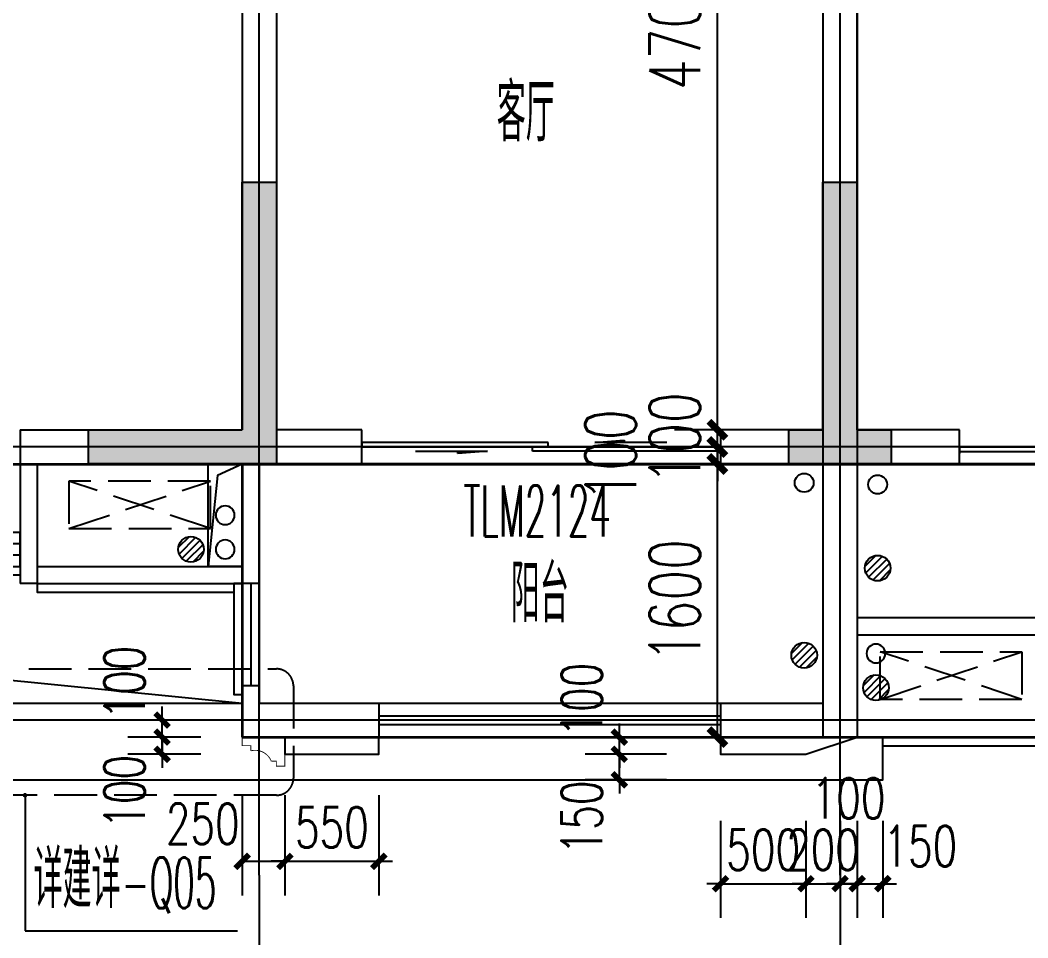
# Model space of a CAD drawing. Extents: x -59851 to 653804, y -249523 to 437614.
# Drawn here: x -8114 to -2214, y -112670 to -107295 of the extents above; entities that cross this region are included whole.
import ezdxf

# ---------------------------------------------------------------- set-up
doc = ezdxf.new("R2010")
doc.units = 0
doc.header["$LTSCALE"] = 1000
doc.header["$MEASUREMENT"] = 0
doc.linetypes.add('DASH', pattern=[0.35, 0.25, -0.1])
for name, color, linetype, lineweight in [('33计一半面积外廓线', 53, 'Continuous', 35), ('33计全面积外廓线', 21, 'Continuous', 35), ('A-第四道尺寸线(线脚尺寸)', 105, 'Continuous', 5)]:
    doc.layers.add(name, color=color, linetype=linetype, lineweight=lineweight)
doc.layers.add('_S-PS(排水管)', color=255, linetype='Continuous', plot=False)
doc.layers.add('A-area(算半面积)', color=23, linetype='Continuous', plot=False)
for name, color, linetype in [('_S-YS(雨水管)', 3, 'Continuous'), ('_S-空调立管', 7, 'Continuous'), ('A-外装饰线脚', 7, 'Continuous'), ('A-洞口', 105, 'Continuous'), ('A-看线', 105, 'Continuous'), ('A-空调室外机', 5, 'DASH'), ('A-第三道尺寸线', 105, 'Continuous'), ('A-索引', 3, 'DASH'), ('A-线脚看线', 9, 'Continuous'), ('AE-FLOR', 151, 'Continuous'), ('AXIS', 3, 'Continuous'), ('DIM_LEAD', 3, 'Continuous'), ('DOTE', 16, 'Continuous'), ('NL', 5, 'Continuous'), ('PUB_HATCH', 8, 'Continuous'), ('PUB_TEXT', 7, 'Continuous'), ('WALL', 2, 'Continuous'), ('WINDOW', 4, 'Continuous'), ('WINDOW_TEXT', 7, 'Continuous'), ('剪力墙', 6, 'Continuous'), ('成品线脚', 151, 'Continuous'), ('栏杆', 142, 'Continuous')]:
    doc.layers.add(name, color=color, linetype=linetype)
doc.styles.add('_TCH_DIM', font='SIMPLEX.shx', dxfattribs={"width": 0.7, "bigfont": 'GBCBIG.shx'})
doc.styles.add('_TCH_DIM_T3', font='SIMPLEX.shx', dxfattribs={"width": 0.705882, "bigfont": 'GBCBIG.shx'})
doc.styles.add('_TCH_WINDOW', font='SIMPLEX.shx', dxfattribs={"width": 0.7, "height": 3.5, "bigfont": 'GBCBIG.shx'})
doc.styles.get("Standard").update_dxf_attribs({"font": 'gbenor.shx', "width": 0.7, "bigfont": 'gbcbig.shx'})
doc.dimstyles.new('_TCH_ARCH&&100', dxfattribs={"dimtxt": 297.5, "dimasz": 100, "dimexe": 250, "dimexo": 300, "dimgap": 100, "dimtad": 1, "dimdec": 0, "dimzin": 0, "dimdsep": 46, "dimtxsty": '_TCH_DIM_T3', "dimblk": 'ARCHTICK', "dimcen": 0.09, "dimclrt": 7, "dimazin": 2, "dimtfac": 1, "dimtdec": 0, "dimtix": 1, "dimtmove": 2, "dimatfit": 3, "dimfxl": 0, "dimtolj": 1, "dimtzin": 0, "dimarcsym": 0})
doc.dimstyles.new('_TCH_ARCH&&80', dxfattribs={"dimtxt": 238, "dimasz": 80, "dimexe": 200, "dimexo": 240, "dimgap": 80, "dimtad": 1, "dimdec": 0, "dimzin": 0, "dimdsep": 46, "dimtxsty": '_TCH_DIM_T3', "dimblk": 'ARCHTICK', "dimcen": 0.09, "dimclrt": 7, "dimazin": 2, "dimtfac": 1, "dimtdec": 0, "dimtix": 1, "dimtmove": 2, "dimatfit": 3, "dimfxl": 0, "dimtolj": 1, "dimtzin": 0, "dimarcsym": 0})

# ---------------------------------------------------------------- blocks, each defined once
blk = doc.blocks.new('18fjlq0329')
at = {"layer": 'PUB_HATCH'}
for points in [[(-6813.7, -29344.5), (-6813.7, -27894.5), (-6613.7, -27894.5), (-6613.7, -29544.5), (-7713.7, -29544.5), (-7713.7, -29344.5)], [(-3613.7, -29544.5), (-3613.7, -29344.5), (-3413.7, -29344.5), (-3413.7, -27894.5), (-3213.7, -27894.5), (-3213.7, -29344.5), (-3013.7, -29344.5), (-3013.7, -29544.5)]]:
    blk.add_hatch(color=256, dxfattribs=at).paths.add_polyline_path(points)
at = {"layer": '剪力墙'}
blk.add_lwpolyline([(-6813.7, -29344.5), (-6813.7, -27894.5), (-6613.7, -27894.5), (-6613.7, -29544.5), (-7713.7, -29544.5), (-7713.7, -29344.5)], close=True, dxfattribs=at)
for points in [[(-3613.7, -29544.5), (-3613.7, -29344.5), (-3413.7, -29344.5), (-3413.7, -27894.5), (-3213.7, -27894.5), (-3213.7, -29344.5), (-3013.7, -29344.5), (-3013.7, -29544.5), (-3613.7, -29544.5), (-3213.7, -29544.5)], [(-6613.7, -29344.5), (-6613.7, -29344.5)]]:
    blk.add_lwpolyline(points, dxfattribs=at)
blk = doc.blocks.new('zhouxianssceng0329')
at = {"layer": 'DOTE'}
for p, q in [((-3313.7, 132089.9), (-3313.7, 148798.2)), ((-6713.7, 132089.9), (-6713.7, 143398.2)), ((5501.3, 134598.2), (-44988.6, 134598.2)), ((5501.3, 132998.2), (-44988.6, 132998.2))]:
    blk.add_line(p, q, dxfattribs=at)
blk = doc.blocks.new('ktswaj')
at = {"linetype": 'DASH'}
blk.add_lwpolyline([(15990.1, 179082.6), (15990.1, 178253.3), (16268.4, 178253.3), (16268.4, 179082.6)], close=True, dxfattribs=at)
for points in [[(15990.1, 179082.6), (16268.4, 178253.3)], [(15990.1, 178253.3), (16268.4, 179082.6)]]:
    blk.add_lwpolyline(points, dxfattribs=at)
blk = doc.blocks.new('$TCHSYS$WIN2D')
for p, q in [((-0.5, 0.5), (0.5, 0.5)), ((-0.5, 0.5), (-0.5, -0.5)), ((0.5, 0.5), (0.5, -0.5)), ((0.5, 0.1667), (-0.5, 0.1667)), ((0.5, -0.1667), (-0.5, -0.1667)), ((-0.5, -0.5), (0.5, -0.5))]:
    blk.add_line(p, q)
blk = doc.blocks.new('$DorLib2D$00000131')
at = {"color": 0, "linetype": 'Continuous'}
for p, q in [((0.15, 0.125), (0.2319, 0.1973)), ((0.2319, 0.1973), (0.2319, 0.125)), ((-0.5, 0.125), (-0.5, 0)), ((0.0192, 0.125), (-0.5, 0.125)), ((0.0192, 0), (0.0192, 0.125)), ((0.35, 0.125), (0.15, 0.125)), ((-0.5, 0), (0.0192, 0)), ((-0.024, 0), (0.5, 0)), ((-0.024, -0.125), (-0.024, 0)), ((0.5, 0), (0.5, -0.125)), ((-0.35, -0.125), (-0.15, -0.125)), ((-0.2319, -0.1973), (-0.2319, -0.125)), ((-0.15, -0.125), (-0.2319, -0.1973)), ((0.5, -0.125), (-0.024, -0.125))]:
    blk.add_line(p, q, dxfattribs=at)
blk = doc.blocks.new('_ArchTick')
at = {"color": 0, "linetype": 'ByBlock', "const_width": 0.4}
blk.add_lwpolyline([(-0.5, -0.5), (0.5, 0.5)], dxfattribs=at)
blk = doc.blocks.new('*D766')
at = {"layer": 'A-第三道尺寸线', "color": 0, "lineweight": -2, "transparency": 16777216}
for p, q in [((23331.5, 165434.8), (22763.2, 165434.8)), ((23013.2, 160734.8), (23013.2, 165434.8)), ((23331.5, 160734.8), (22763.2, 160734.8))]:
    blk.add_line(p, q, dxfattribs=at)
at = {"layer": 'Defpoints', "color": 0, "transparency": 16777216}
for p in [(23013.2, 165434.8), (23631.5, 165434.8), (23631.5, 160734.8)]:
    blk.add_point(p, dxfattribs=at)
at = {"layer": 'A-第三道尺寸线', "color": 0, "lineweight": -2, "transparency": 16777216, "xscale": 100, "yscale": 100, "zscale": 100}
for p, rotation in [((23013.2, 165434.8), 90), ((23013.2, 160734.8), 270)]:
    blk.add_blockref('_ArchTick', p, dxfattribs=dict(at, rotation=rotation))
at = {"layer": 'A-第三道尺寸线', "color": 7, "transparency": 16777216, "insert": (22764.5, 163084.8), "char_height": 297.5, "attachment_point": 5, "rotation": 90, "style": '_TCH_DIM_T3'}
blk.add_mtext('\\A1;4700', dxfattribs=at)
blk = doc.blocks.new('*D767')
at = {"layer": 'A-第三道尺寸线', "color": 0, "lineweight": -2, "transparency": 16777216}
for p, q in [((23013.2, 160734.8), (23013.2, 160834.8)), ((23331.5, 160734.8), (22763.2, 160734.8)), ((23013.2, 160634.8), (23013.2, 160734.8)), ((23331.5, 160634.8), (22763.2, 160634.8)), ((23013.2, 160634.8), (23013.2, 160534.8))]:
    blk.add_line(p, q, dxfattribs=at)
at = {"layer": 'Defpoints', "color": 0, "transparency": 16777216}
for p in [(23013.2, 160734.8), (23631.5, 160734.8), (23631.5, 160634.8)]:
    blk.add_point(p, dxfattribs=at)
at = {"layer": 'A-第三道尺寸线', "color": 0, "lineweight": -2, "transparency": 16777216, "xscale": 100, "yscale": 100, "zscale": 100}
for p, rotation in [((23013.2, 160734.8), 270), ((23013.2, 160634.8), 90)]:
    blk.add_blockref('_ArchTick', p, dxfattribs=dict(at, rotation=rotation))
at = {"layer": 'A-第三道尺寸线', "color": 7, "transparency": 16777216, "insert": (22764.5, 160684.8), "char_height": 297.5, "attachment_point": 5, "rotation": 90, "style": '_TCH_DIM_T3'}
blk.add_mtext('\\A1;100', dxfattribs=at)
blk = doc.blocks.new('*D768')
at = {"layer": 'A-第三道尺寸线', "color": 0, "lineweight": -2, "transparency": 16777216}
for p, q in [((23013.2, 160634.8), (23013.2, 160734.8)), ((23331.5, 160634.8), (22763.2, 160634.8)), ((23013.2, 160534.8), (23013.2, 160634.8)), ((23331.5, 160534.8), (22763.2, 160534.8)), ((23013.2, 160534.8), (23013.2, 160434.8))]:
    blk.add_line(p, q, dxfattribs=at)
at = {"layer": 'Defpoints', "color": 0, "transparency": 16777216}
for p in [(23013.2, 160634.8), (23631.5, 160634.8), (23631.5, 160534.8)]:
    blk.add_point(p, dxfattribs=at)
at = {"layer": 'A-第三道尺寸线', "color": 0, "lineweight": -2, "transparency": 16777216, "xscale": 100, "yscale": 100, "zscale": 100}
for p, rotation in [((23013.2, 160634.8), 270), ((23013.2, 160534.8), 90)]:
    blk.add_blockref('_ArchTick', p, dxfattribs=dict(at, rotation=rotation))
at = {"layer": 'A-第三道尺寸线', "color": 7, "transparency": 16777216, "insert": (22388.2, 160584.8), "char_height": 297.5, "attachment_point": 5, "rotation": 90, "style": '_TCH_DIM_T3'}
blk.add_mtext('\\A1;100', dxfattribs=at)
blk = doc.blocks.new('*D769')
at = {"layer": 'A-第三道尺寸线', "color": 0, "lineweight": -2, "transparency": 16777216}
for p, q in [((23331.5, 160534.8), (22763.2, 160534.8)), ((23013.2, 158934.8), (23013.2, 160534.8)), ((23331.5, 158934.8), (22763.2, 158934.8))]:
    blk.add_line(p, q, dxfattribs=at)
at = {"layer": 'Defpoints', "color": 0, "transparency": 16777216}
for p in [(23013.2, 160534.8), (23631.5, 160534.8), (23631.5, 158934.8)]:
    blk.add_point(p, dxfattribs=at)
at = {"layer": 'A-第三道尺寸线', "color": 0, "lineweight": -2, "transparency": 16777216, "xscale": 100, "yscale": 100, "zscale": 100}
for p, rotation in [((23013.2, 160534.8), 90), ((23013.2, 158934.8), 270)]:
    blk.add_blockref('_ArchTick', p, dxfattribs=dict(at, rotation=rotation))
at = {"layer": 'A-第三道尺寸线', "color": 7, "transparency": 16777216, "insert": (22764.5, 159734.8), "char_height": 297.5, "attachment_point": 5, "rotation": 90, "style": '_TCH_DIM_T3'}
blk.add_mtext('\\A1;1600', dxfattribs=at)
blk = doc.blocks.new('$DorLib2D$00000138')
at = {"color": 0, "linetype": 'Continuous'}
for p, q in [((-0.2875, 0), (-0.2875, 0.1538)), ((-0.2875, 0.1538), (0, 0.1538)), ((0, 0.1538), (0, 0)), ((0.2875, 0.1538), (0, 0.1538)), ((0.2875, 0), (0.2875, 0.1538)), ((-0.5, -0.1399), (-0.5, 0)), ((-0.5, 0), (-0.2188, 0)), ((0, 0), (-0.2875, 0)), ((-0.2188, 0), (-0.2188, -0.1399)), ((0, 0), (0.2875, 0)), ((0.2188, 0), (0.2188, -0.1399)), ((0.5, 0), (0.2188, 0)), ((0.5, 0), (0.5, -0.1946)), ((0.5, -0.1399), (0.5, 0)), ((-0.2188, -0.1399), (-0.5, -0.1399)), ((0.2188, -0.1399), (0.5, -0.1399)), ((-0.1857, -0.186), (-0.037, -0.186)), ((-0.037, -0.186), (-0.1019, -0.2583)), ((-0.1019, -0.2583), (-0.1019, -0.186)), ((0.1857, -0.186), (0.037, -0.186)), ((0.037, -0.186), (0.1019, -0.2583)), ((0.1019, -0.2583), (0.1019, -0.186))]:
    blk.add_line(p, q, dxfattribs=at)
blk = doc.blocks.new('a5huxing0323')
at = {"layer": 'WALL'}
for p, q in [((87362, 168134.8), (87362, 160634.8)), ((87562, 160734.8), (87562, 168134.8)), ((88162, 160734.8), (87562, 160734.8)), ((88162, 160534.8), (88162, 160734.8)), ((87362, 160634.8), (87362, 158934.8)), ((87562, 160534.8), (88162, 160534.8)), ((87562, 160534.8), (87562, 158934.8)), ((87562, 158934.8), (87362, 158934.8))]:
    blk.add_line(p, q, dxfattribs=at)
at = {"layer": 'WINDOW'}
blk.add_line((90562, 160534.8), (88162, 160534.8), dxfattribs=at)
at = {"layer": '栏杆'}
for points in [[(87562, 159534.8), (88762, 159534.8), (88762, 158934.8), (88862, 158934.8), (88862, 159634.8), (87562, 159634.8)], [(88762, 159034.8), (87562, 159034.8)], [(88762, 158934.8), (87562, 158934.8)]]:
    blk.add_lwpolyline(points, dxfattribs=at)
at = {"layer": 'A-空调室外机', "extrusion": (0, 0, -1), "zscale": -1, "rotation": 90}
blk.add_blockref('ktswaj', (90555.9, 143166.4), dxfattribs=at)
at = {"layer": 'WINDOW'}
ref = blk.add_blockref('$DorLib2D$00000138', (89362, 160634.8), dxfattribs=dict(at, xscale=-2400, yscale=200, zscale=2400))
ref.add_attrib('A', 'TLM2424', (88893, 160111), dxfattribs={"layer": 'WINDOW_TEXT', "height": 297.5, "style": '_TCH_WINDOW', "width": 0.494118})
blk = doc.blocks.new('188xj0329')
at = {"layer": 'A-外装饰线脚'}
for points in [[(-13763.7, -34866.7), (-13763.7, -36016.7), (-3313.7, -36016.7), (-3063.7, -36016.7), (-3063.7, -35766.7)], [(-9613.7, -35566.7), (-6813.7, -35566.7)], [(-6563.7, -35766.7), (-6563.7, -35866.7), (-6013.7, -35866.7), (-6013.7, -35766.7)], [(-4013.7, -35766.7), (-4013.7, -35866.7), (-3513.7, -35866.7), (-3213.7, -35766.7)]]:
    blk.add_lwpolyline(points, dxfattribs=at)
at = {"layer": 'A-看线'}
blk.add_lwpolyline([(-10013.7, -34166.7), (-9758.1, -35275.6), (-6813.7, -35566.7)], dxfattribs=at)
at = {"layer": 'A-线脚看线'}
for points in [[(-9613.7, -34816.7), (-8113.7, -34816.7)], [(-8013.7, -34866.7), (-8013.7, -34916.7), (-6863.7, -34916.7)], [(-6813.7, -34866.7), (-6863.7, -34866.7), (-6863.7, -35516.7), (-6813.7, -35516.7)], [(-3063.7, -35816.7), (186.3, -35816.7)]]:
    blk.add_lwpolyline(points, dxfattribs=at)
at = {"layer": '成品线脚', "const_width": 5}
blk.add_lwpolyline([(-6563.7, -35766.7), (-6563.7, -35936.7), (-6613.7, -35936.7), (-6613.7, -35906.7), (-6643.7, -35906.7, 0.372678), (-6763.7, -35846.7), (-6763.7, -35816.7), (-6813.7, -35816.7), (-6813.7, -35816.7), (-6813.7, -35766.7), (-6563.7, -35766.7)], format="xyb", dxfattribs=at)
blk = doc.blocks.new('jfdsajjfjkjhhj')
at = {"layer": 'A-洞口'}
blk.add_lwpolyline([(-56303.8, 137588.3), (-56103.8, 137588.3), (-56103.8, 136988.3), (-56303.8, 136988.3)], close=True, dxfattribs=at)
blk.add_lwpolyline([(-56103.8, 137588.3), (-56249.2, 137521.8), (-56303.8, 136988.3)], dxfattribs=at)
blk = doc.blocks.new('qudiao3ge')
blk.add_blockref('jfdsajjfjkjhhj', (113859.4, -199740.7))
blk = doc.blocks.new('*D561')
at = {"layer": 'A-第四道尺寸线(线脚尺寸)', "color": 0, "lineweight": -2, "transparency": 16777216}
for p, q in [((-7282.6, -104601.8), (-7282.6, -104521.8)), ((-7056.4, -104601.8), (-7482.6, -104601.8)), ((-7282.6, -104701.8), (-7282.6, -104601.8)), ((-7056.4, -104701.8), (-7482.6, -104701.8)), ((-7282.6, -104701.8), (-7282.6, -104781.8))]:
    blk.add_line(p, q, dxfattribs=at)
at = {"layer": 'Defpoints', "color": 0, "transparency": 16777216}
for p in [(-7282.6, -104601.8), (-6816.4, -104601.8), (-6816.4, -104701.8)]:
    blk.add_point(p, dxfattribs=at)
at = {"layer": 'A-第四道尺寸线(线脚尺寸)', "color": 0, "lineweight": -2, "transparency": 16777216, "xscale": 80, "yscale": 80, "zscale": 80}
for p, rotation in [((-7282.6, -104601.8), 270), ((-7282.6, -104701.8), 90)]:
    blk.add_blockref('_ArchTick', p, dxfattribs=dict(at, rotation=rotation))
at = {"layer": 'A-第四道尺寸线(线脚尺寸)', "color": 7, "transparency": 16777216, "insert": (-7502.6, -104381.8), "char_height": 238, "attachment_point": 5, "rotation": 90, "style": '_TCH_DIM_T3'}
blk.add_mtext('\\A1;100', dxfattribs=at)
blk = doc.blocks.new('*D562')
at = {"layer": 'A-第四道尺寸线(线脚尺寸)', "color": 0, "lineweight": -2, "transparency": 16777216}
for p, q in [((-7282.6, -104701.8), (-7282.6, -104621.8)), ((-7056.4, -104701.8), (-7482.6, -104701.8)), ((-7282.6, -104801.8), (-7282.6, -104701.8)), ((-7056.4, -104801.8), (-7482.6, -104801.8)), ((-7282.6, -104801.8), (-7282.6, -104881.8))]:
    blk.add_line(p, q, dxfattribs=at)
at = {"layer": 'Defpoints', "color": 0, "transparency": 16777216}
for p in [(-7282.6, -104701.8), (-6816.4, -104701.8), (-6816.4, -104801.8)]:
    blk.add_point(p, dxfattribs=at)
at = {"layer": 'A-第四道尺寸线(线脚尺寸)', "color": 0, "lineweight": -2, "transparency": 16777216, "xscale": 80, "yscale": 80, "zscale": 80}
for p, rotation in [((-7282.6, -104701.8), 270), ((-7282.6, -104801.8), 90)]:
    blk.add_blockref('_ArchTick', p, dxfattribs=dict(at, rotation=rotation))
at = {"layer": 'A-第四道尺寸线(线脚尺寸)', "color": 7, "transparency": 16777216, "insert": (-7502.6, -105021.8), "char_height": 238, "attachment_point": 5, "rotation": 90, "style": '_TCH_DIM_T3'}
blk.add_mtext('\\A1;100', dxfattribs=at)
blk = doc.blocks.new('*D563')
at = {"layer": 'A-第四道尺寸线(线脚尺寸)', "color": 0, "lineweight": -2, "transparency": 16777216}
for p, q in [((-6563.7, -105041.8), (-6563.7, -105628.7)), ((-6013.7, -105041.8), (-6013.7, -105628.7)), ((-6563.7, -105428.7), (-6643.7, -105428.7)), ((-6563.7, -105428.7), (-6013.7, -105428.7)), ((-6013.7, -105428.7), (-5933.7, -105428.7))]:
    blk.add_line(p, q, dxfattribs=at)
at = {"layer": 'Defpoints', "color": 0, "transparency": 16777216}
for p in [(-6563.7, -104801.8), (-6013.7, -104801.8), (-6013.7, -105428.7)]:
    blk.add_point(p, dxfattribs=at)
at = {"layer": 'A-第四道尺寸线(线脚尺寸)', "color": 0, "lineweight": -2, "transparency": 16777216, "xscale": 80, "yscale": 80, "zscale": 80}
blk.add_blockref('_ArchTick', (-6563.7, -105428.7), dxfattribs=at)
at = {"layer": 'A-第四道尺寸线(线脚尺寸)', "color": 0, "lineweight": -2, "transparency": 16777216, "xscale": 80, "yscale": 80, "zscale": 80, "rotation": 180}
blk.add_blockref('_ArchTick', (-6013.7, -105428.7), dxfattribs=at)
at = {"layer": 'A-第四道尺寸线(线脚尺寸)', "color": 7, "transparency": 16777216, "insert": (-6288.7, -105229.7), "char_height": 238, "attachment_point": 5, "style": '_TCH_DIM_T3'}
blk.add_mtext('\\A1;550', dxfattribs=at)
blk = doc.blocks.new('*D564')
at = {"layer": 'A-第四道尺寸线(线脚尺寸)', "color": 0, "lineweight": -2, "transparency": 16777216}
for p, q in [((-6813.7, -105041.8), (-6813.7, -105628.7)), ((-6563.7, -105041.8), (-6563.7, -105628.7)), ((-6813.7, -105428.7), (-6563.7, -105428.7))]:
    blk.add_line(p, q, dxfattribs=at)
at = {"layer": 'Defpoints', "color": 0, "transparency": 16777216}
for p in [(-6813.7, -104801.8), (-6563.7, -104801.8), (-6563.7, -105428.7)]:
    blk.add_point(p, dxfattribs=at)
at = {"layer": 'A-第四道尺寸线(线脚尺寸)', "color": 0, "lineweight": -2, "transparency": 16777216, "xscale": 80, "yscale": 80, "zscale": 80, "rotation": 180}
blk.add_blockref('_ArchTick', (-6813.7, -105428.7), dxfattribs=at)
at = {"layer": 'A-第四道尺寸线(线脚尺寸)', "color": 0, "lineweight": -2, "transparency": 16777216, "xscale": 80, "yscale": 80, "zscale": 80}
blk.add_blockref('_ArchTick', (-6563.7, -105428.7), dxfattribs=at)
at = {"layer": 'A-第四道尺寸线(线脚尺寸)', "color": 7, "transparency": 16777216, "insert": (-7044.9, -105208.7), "char_height": 238, "attachment_point": 5, "style": '_TCH_DIM_T3'}
blk.add_mtext('\\A1;250', dxfattribs=at)
blk = doc.blocks.new('*D565')
at = {"layer": 'A-第四道尺寸线(线脚尺寸)', "color": 0, "lineweight": -2, "transparency": 16777216}
for p, q in [((-3213.7, -105191.8), (-3213.7, -105759.9)), ((-3063.7, -105191.8), (-3063.7, -105759.9)), ((-3213.7, -105559.9), (-3293.7, -105559.9)), ((-3213.7, -105559.9), (-3063.7, -105559.9)), ((-3063.7, -105559.9), (-2983.7, -105559.9))]:
    blk.add_line(p, q, dxfattribs=at)
at = {"layer": 'Defpoints', "color": 0, "transparency": 16777216}
for p in [(-3213.7, -104951.8), (-3063.7, -104951.8), (-3063.7, -105559.9)]:
    blk.add_point(p, dxfattribs=at)
at = {"layer": 'A-第四道尺寸线(线脚尺寸)', "color": 0, "lineweight": -2, "transparency": 16777216, "xscale": 80, "yscale": 80, "zscale": 80}
blk.add_blockref('_ArchTick', (-3213.7, -105559.9), dxfattribs=at)
at = {"layer": 'A-第四道尺寸线(线脚尺寸)', "color": 0, "lineweight": -2, "transparency": 16777216, "xscale": 80, "yscale": 80, "zscale": 80, "rotation": 180}
blk.add_blockref('_ArchTick', (-3063.7, -105559.9), dxfattribs=at)
at = {"layer": 'A-第四道尺寸线(线脚尺寸)', "color": 7, "transparency": 16777216, "insert": (-2843.7, -105339.9), "char_height": 238, "attachment_point": 5, "style": '_TCH_DIM_T3'}
blk.add_mtext('\\A1;150', dxfattribs=at)
blk = doc.blocks.new('*D566')
at = {"layer": 'A-第四道尺寸线(线脚尺寸)', "color": 0, "lineweight": -2, "transparency": 16777216}
for p, q in [((-3313.7, -105191.8), (-3313.7, -105759.9)), ((-3213.7, -105191.8), (-3213.7, -105759.9)), ((-3313.7, -105559.9), (-3393.7, -105559.9)), ((-3313.7, -105559.9), (-3213.7, -105559.9)), ((-3213.7, -105559.9), (-3133.7, -105559.9))]:
    blk.add_line(p, q, dxfattribs=at)
at = {"layer": 'Defpoints', "color": 0, "transparency": 16777216}
for p in [(-3313.7, -104951.8), (-3213.7, -104951.8), (-3213.7, -105559.9)]:
    blk.add_point(p, dxfattribs=at)
at = {"layer": 'A-第四道尺寸线(线脚尺寸)', "color": 0, "lineweight": -2, "transparency": 16777216, "xscale": 80, "yscale": 80, "zscale": 80}
blk.add_blockref('_ArchTick', (-3313.7, -105559.9), dxfattribs=at)
at = {"layer": 'A-第四道尺寸线(线脚尺寸)', "color": 0, "lineweight": -2, "transparency": 16777216, "xscale": 80, "yscale": 80, "zscale": 80, "rotation": 180}
blk.add_blockref('_ArchTick', (-3213.7, -105559.9), dxfattribs=at)
at = {"layer": 'A-第四道尺寸线(线脚尺寸)', "color": 7, "transparency": 16777216, "insert": (-3263.7, -105059.9), "char_height": 238, "attachment_point": 5, "style": '_TCH_DIM_T3'}
blk.add_mtext('\\A1;100', dxfattribs=at)
blk = doc.blocks.new('*D567')
at = {"layer": 'A-第四道尺寸线(线脚尺寸)', "color": 0, "lineweight": -2, "transparency": 16777216}
for p, q in [((-3513.7, -105191.8), (-3513.7, -105759.9)), ((-3313.7, -105191.8), (-3313.7, -105759.9)), ((-3513.7, -105559.9), (-3593.7, -105559.9)), ((-3513.7, -105559.9), (-3313.7, -105559.9)), ((-3313.7, -105559.9), (-3233.7, -105559.9))]:
    blk.add_line(p, q, dxfattribs=at)
at = {"layer": 'Defpoints', "color": 0, "transparency": 16777216}
for p in [(-3513.7, -104951.8), (-3313.7, -104951.8), (-3313.7, -105559.9)]:
    blk.add_point(p, dxfattribs=at)
at = {"layer": 'A-第四道尺寸线(线脚尺寸)', "color": 0, "lineweight": -2, "transparency": 16777216, "xscale": 80, "yscale": 80, "zscale": 80}
blk.add_blockref('_ArchTick', (-3513.7, -105559.9), dxfattribs=at)
at = {"layer": 'A-第四道尺寸线(线脚尺寸)', "color": 0, "lineweight": -2, "transparency": 16777216, "xscale": 80, "yscale": 80, "zscale": 80, "rotation": 180}
blk.add_blockref('_ArchTick', (-3313.7, -105559.9), dxfattribs=at)
at = {"layer": 'A-第四道尺寸线(线脚尺寸)', "color": 7, "transparency": 16777216, "insert": (-3413.7, -105360.9), "char_height": 238, "attachment_point": 5, "style": '_TCH_DIM_T3'}
blk.add_mtext('\\A1;200', dxfattribs=at)
blk = doc.blocks.new('*D568')
at = {"layer": 'A-第四道尺寸线(线脚尺寸)', "color": 0, "lineweight": -2, "transparency": 16777216}
for p, q in [((-4013.7, -105191.8), (-4013.7, -105759.9)), ((-3513.7, -105191.8), (-3513.7, -105759.9)), ((-4013.7, -105559.9), (-4093.7, -105559.9)), ((-4013.7, -105559.9), (-3513.7, -105559.9)), ((-3513.7, -105559.9), (-3433.7, -105559.9))]:
    blk.add_line(p, q, dxfattribs=at)
at = {"layer": 'Defpoints', "color": 0, "transparency": 16777216}
for p in [(-4013.7, -104951.8), (-3513.7, -104951.8), (-3513.7, -105559.9)]:
    blk.add_point(p, dxfattribs=at)
at = {"layer": 'A-第四道尺寸线(线脚尺寸)', "color": 0, "lineweight": -2, "transparency": 16777216, "xscale": 80, "yscale": 80, "zscale": 80}
blk.add_blockref('_ArchTick', (-4013.7, -105559.9), dxfattribs=at)
at = {"layer": 'A-第四道尺寸线(线脚尺寸)', "color": 0, "lineweight": -2, "transparency": 16777216, "xscale": 80, "yscale": 80, "zscale": 80, "rotation": 180}
blk.add_blockref('_ArchTick', (-3513.7, -105559.9), dxfattribs=at)
at = {"layer": 'A-第四道尺寸线(线脚尺寸)', "color": 7, "transparency": 16777216, "insert": (-3763.7, -105360.9), "char_height": 238, "attachment_point": 5, "style": '_TCH_DIM_T3'}
blk.add_mtext('\\A1;500', dxfattribs=at)
blk = doc.blocks.new('*D569')
at = {"layer": 'A-第四道尺寸线(线脚尺寸)', "color": 0, "lineweight": -2, "transparency": 16777216}
for p, q in [((-4605.8, -104701.8), (-4605.8, -104621.8)), ((-4330.7, -104701.8), (-4805.8, -104701.8)), ((-4605.8, -104801.8), (-4605.8, -104701.8)), ((-4330.7, -104801.8), (-4805.8, -104801.8)), ((-4605.8, -104801.8), (-4605.8, -104881.8))]:
    blk.add_line(p, q, dxfattribs=at)
at = {"layer": 'Defpoints', "color": 0, "transparency": 16777216}
for p in [(-4605.8, -104701.8), (-4090.7, -104701.8), (-4090.7, -104801.8)]:
    blk.add_point(p, dxfattribs=at)
at = {"layer": 'A-第四道尺寸线(线脚尺寸)', "color": 0, "lineweight": -2, "transparency": 16777216, "xscale": 80, "yscale": 80, "zscale": 80}
for p, rotation in [((-4605.8, -104701.8), 270), ((-4605.8, -104801.8), 90)]:
    blk.add_blockref('_ArchTick', p, dxfattribs=dict(at, rotation=rotation))
at = {"layer": 'A-第四道尺寸线(线脚尺寸)', "color": 7, "transparency": 16777216, "insert": (-4825.8, -104481.8), "char_height": 238, "attachment_point": 5, "rotation": 90, "style": '_TCH_DIM_T3'}
blk.add_mtext('\\A1;100', dxfattribs=at)
blk = doc.blocks.new('*D570')
at = {"layer": 'A-第四道尺寸线(线脚尺寸)', "color": 0, "lineweight": -2, "transparency": 16777216}
for p, q in [((-4605.8, -104801.8), (-4605.8, -104721.8)), ((-4330.7, -104801.8), (-4805.8, -104801.8)), ((-4605.8, -104951.8), (-4605.8, -104801.8)), ((-4330.7, -104951.8), (-4805.8, -104951.8)), ((-4605.8, -104951.8), (-4605.8, -105031.8))]:
    blk.add_line(p, q, dxfattribs=at)
at = {"layer": 'Defpoints', "color": 0, "transparency": 16777216}
for p in [(-4605.8, -104801.8), (-4090.7, -104801.8), (-4090.7, -104951.8)]:
    blk.add_point(p, dxfattribs=at)
at = {"layer": 'A-第四道尺寸线(线脚尺寸)', "color": 0, "lineweight": -2, "transparency": 16777216, "xscale": 80, "yscale": 80, "zscale": 80}
for p, rotation in [((-4605.8, -104801.8), 270), ((-4605.8, -104951.8), 90)]:
    blk.add_blockref('_ArchTick', p, dxfattribs=dict(at, rotation=rotation))
at = {"layer": 'A-第四道尺寸线(线脚尺寸)', "color": 7, "transparency": 16777216, "insert": (-4825.8, -105171.8), "char_height": 238, "attachment_point": 5, "rotation": 90, "style": '_TCH_DIM_T3'}
blk.add_mtext('\\A1;150', dxfattribs=at)
blk = doc.blocks.new('_LV13')
at = {"color": 0}
for p, q in [((-0.071, 0.495), (-0.495, 0.071)), ((0.183, 0.465), (-0.465, -0.183)), ((0.354, 0.354), (-0.354, -0.354)), ((0.465, 0.183), (-0.183, -0.465)), ((0.495, -0.071), (0.071, -0.495))]:
    blk.add_line(p, q, dxfattribs=at)
blk.add_circle((0, 0), 0.5)
blk = doc.blocks.new('jfdsajkjke50505')
at = {"layer": '_S-PS(排水管)'}
blk.add_lwpolyline([(-96826.1, 45509.8, -1), (-96936.1, 45509.8, -1)], format="xyb", close=True, dxfattribs=at)
at = {"layer": '_S-空调立管'}
blk.add_lwpolyline([(-96836.1, 44519.8, 1), (-96946.1, 44519.8, 1)], format="xyb", close=True, dxfattribs=at)
at = {"layer": 'NL', "ltscale": 0.5, "extrusion": (0, 0, -1), "xscale": -150, "yscale": 150, "zscale": -150}
for p in [(96881.1, 45019.8), (96891.1, 44319.8)]:
    blk.add_blockref('_LV13', p, dxfattribs=at)
blk = doc.blocks.new('e405055')
at = {"layer": '_S-PS(排水管)'}
blk.add_lwpolyline([(-104811, 67196, -1), (-104921, 67196, -1)], format="xyb", close=True, dxfattribs=at)
at = {"layer": '_S-YS(雨水管)'}
blk.add_lwpolyline([(-108201, 67006, 1), (-108311, 67006, 1)], format="xyb", close=True, dxfattribs=at)
at = {"layer": '_S-空调立管'}
blk.add_lwpolyline([(-108201, 66806, 1), (-108311, 66806, 1)], format="xyb", close=True, dxfattribs=at)
at = {"layer": 'NL', "ltscale": 0.5, "extrusion": (0, 0, -1), "xscale": -150, "yscale": 150, "zscale": -150}
for p in [(108456, 66806), (104866, 66186)]:
    blk.add_blockref('_LV13', p, dxfattribs=at)
blk = doc.blocks.new('*D3176')
at = {"layer": 'AXIS', "color": 0, "lineweight": -2, "transparency": 16777216}
for p, q in [((-10113.7, -112602.6), (-10113.7, -115052.6)), ((-6713.7, -112602.6), (-6713.7, -115052.6)), ((-10113.7, -114802.6), (-6713.7, -114802.6))]:
    blk.add_line(p, q, dxfattribs=at)
at = {"layer": 'Defpoints', "color": 0, "transparency": 16777216}
for p in [(-10113.7, -112302.6), (-6713.7, -112302.6), (-6713.7, -114802.6)]:
    blk.add_point(p, dxfattribs=at)
at = {"layer": 'AXIS', "color": 0, "lineweight": -2, "transparency": 16777216, "xscale": 100, "yscale": 100, "zscale": 100, "rotation": 180}
blk.add_blockref('_ArchTick', (-10113.7, -114802.6), dxfattribs=at)
at = {"layer": 'AXIS', "color": 0, "lineweight": -2, "transparency": 16777216, "xscale": 100, "yscale": 100, "zscale": 100}
blk.add_blockref('_ArchTick', (-6713.7, -114802.6), dxfattribs=at)
at = {"layer": 'AXIS', "color": 7, "transparency": 16777216, "insert": (-8413.7, -114553.9), "char_height": 297.5, "attachment_point": 5, "style": '_TCH_DIM_T3'}
blk.add_mtext('\\A1;3400', dxfattribs=at)
blk = doc.blocks.new('*D3177')
at = {"layer": 'AXIS', "color": 0, "lineweight": -2, "transparency": 16777216}
for p, q in [((-6713.7, -112602.6), (-6713.7, -115052.6)), ((-3313.7, -112602.6), (-3313.7, -115052.6)), ((-6713.7, -114802.6), (-3313.7, -114802.6))]:
    blk.add_line(p, q, dxfattribs=at)
at = {"layer": 'Defpoints', "color": 0, "transparency": 16777216}
for p in [(-6713.7, -112302.6), (-3313.7, -112302.6), (-3313.7, -114802.6)]:
    blk.add_point(p, dxfattribs=at)
at = {"layer": 'AXIS', "color": 0, "lineweight": -2, "transparency": 16777216, "xscale": 100, "yscale": 100, "zscale": 100, "rotation": 180}
blk.add_blockref('_ArchTick', (-6713.7, -114802.6), dxfattribs=at)
at = {"layer": 'AXIS', "color": 0, "lineweight": -2, "transparency": 16777216, "xscale": 100, "yscale": 100, "zscale": 100}
blk.add_blockref('_ArchTick', (-3313.7, -114802.6), dxfattribs=at)
at = {"layer": 'AXIS', "color": 7, "transparency": 16777216, "insert": (-5013.7, -114553.9), "char_height": 297.5, "attachment_point": 5, "style": '_TCH_DIM_T3'}
blk.add_mtext('\\A1;3400', dxfattribs=at)
blk = doc.blocks.new('*D3178')
at = {"layer": 'AXIS', "color": 0, "lineweight": -2, "transparency": 16777216}
for p, q in [((-3313.7, -112602.6), (-3313.7, -115052.6)), ((-313.7, -112602.6), (-313.7, -115052.6)), ((-3313.7, -114802.6), (-313.7, -114802.6))]:
    blk.add_line(p, q, dxfattribs=at)
at = {"layer": 'Defpoints', "color": 0, "transparency": 16777216}
for p in [(-3313.7, -112302.6), (-313.7, -112302.6), (-313.7, -114802.6)]:
    blk.add_point(p, dxfattribs=at)
at = {"layer": 'AXIS', "color": 0, "lineweight": -2, "transparency": 16777216, "xscale": 100, "yscale": 100, "zscale": 100, "rotation": 180}
blk.add_blockref('_ArchTick', (-3313.7, -114802.6), dxfattribs=at)
at = {"layer": 'AXIS', "color": 0, "lineweight": -2, "transparency": 16777216, "xscale": 100, "yscale": 100, "zscale": 100}
blk.add_blockref('_ArchTick', (-313.7, -114802.6), dxfattribs=at)
at = {"layer": 'AXIS', "color": 7, "transparency": 16777216, "insert": (-1813.7, -114553.9), "char_height": 297.5, "attachment_point": 5, "style": '_TCH_DIM_T3'}
blk.add_mtext('\\A1;3000', dxfattribs=at)
blk = doc.blocks.new('A4huhuxing')
at = {"layer": 'AE-FLOR'}
for points in [[(20231.5, 159834.8), (20231.5, 159234.8)], [(20331.5, 159834.8), (20331.5, 159234.8)], [(21031.5, 159134.8), (23031.5, 159134.8)], [(21031.5, 158934.8), (23031.5, 158934.8)]]:
    blk.add_lwpolyline(points, dxfattribs=at)
at = {"layer": 'WALL'}
for p, q in [((23631.5, 165434.8), (23631.5, 160734.8)), ((23831.5, 165434.8), (23831.5, 160634.8)), ((20431.5, 164334.8), (20431.5, 160734.8)), ((20231.5, 164234.8), (20231.5, 160734.8)), ((18931.5, 160734.8), (18931.5, 160134.8)), ((18931.5, 160734.8), (20231.5, 160734.8)), ((20931.5, 160734.8), (20431.5, 160734.8)), ((20931.5, 160534.8), (20931.5, 160734.8)), ((23631.5, 160734.8), (23031.5, 160734.8)), ((23031.5, 160734.8), (23031.5, 160534.8)), ((23831.5, 160634.8), (23831.5, 158934.8)), ((19031.5, 160534.8), (19031.5, 160034.8)), ((19031.5, 160534.8), (20231.5, 160534.8)), ((20231.5, 160534.8), (20231.5, 159834.8)), ((20331.5, 160534.8), (20931.5, 160534.8)), ((20331.5, 160534.8), (20331.5, 159834.8)), ((23031.5, 160534.8), (23631.5, 160534.8)), ((23631.5, 160534.8), (23631.5, 159134.8)), ((18931.5, 159934.8), (18931.5, 160134.8)), ((19031.5, 160034.8), (19031.5, 159834.8)), ((18931.5, 159934.8), (18931.5, 159834.8)), ((19031.5, 159834.8), (18931.5, 159834.8)), ((20331.5, 159834.8), (20231.5, 159834.8)), ((20231.5, 159234.8), (20231.5, 158934.8)), ((20331.5, 159234.8), (20231.5, 159234.8)), ((20331.5, 159234.8), (20331.5, 159134.8)), ((20331.5, 159134.8), (21031.5, 159134.8)), ((21031.5, 159134.8), (21031.5, 158934.8)), ((23031.5, 159134.8), (23631.5, 159134.8)), ((23031.5, 159134.8), (23031.5, 158934.8)), ((20231.5, 158934.8), (21031.5, 158934.8)), ((23031.5, 158934.8), (23831.5, 158934.8))]:
    blk.add_line(p, q, dxfattribs=at)
at = {"layer": 'WINDOW'}
blk.add_line((20931.5, 160534.8), (23031.5, 160534.8), dxfattribs=at)
at = {"layer": '栏杆'}
for points in [[(19031.5, 159934.8), (20231.5, 159934.8)], [(19031.5, 159834.8), (20231.5, 159834.8)], [(20281.5, 159834.8), (20281.5, 159234.8)], [(21031.5, 159059.8), (23031.5, 159059.8)], [(21031.5, 159009.8), (23031.5, 159009.8)]]:
    blk.add_lwpolyline(points, dxfattribs=at)
at = {"layer": 'A-空调室外机', "rotation": 90}
blk.add_blockref('ktswaj', (198299.4, 144166.4), dxfattribs=at)
at = {"layer": 'WINDOW'}
ref = blk.add_blockref('$DorLib2D$00000131', (21981.5, 160634.8), dxfattribs=dict(at, xscale=2100, yscale=200, zscale=2100))
ref.add_attrib('A', 'TLM2124', (21526.5, 160111), dxfattribs={"layer": 'WINDOW_TEXT', "height": 297.5, "style": '_TCH_WINDOW', "width": 0.494118})
ref = blk.add_blockref('$TCHSYS$WIN2D', (18181.5, 160034.8), dxfattribs=dict(at, xscale=1500, yscale=200, zscale=1500))
ref.add_attrib('A', 'C1517a', (17814, 159511), dxfattribs={"layer": 'WINDOW_TEXT', "height": 297.5, "style": '_TCH_WINDOW', "width": 0.494118})
at = {"layer": 'PUB_TEXT', "width": 0.7}
for s, p in [('客厅', (21721.2, 162423.7)), ('阳台', (21803.6, 159606.4))]:
    blk.add_text(s, height=337.59, dxfattribs=at).set_placement(p)
at = {"layer": 'A-第三道尺寸线'}
for p1, p2, picture, middle in [((23631.5, 160734.8), (23631.5, 165434.8), '*D766', (22764.5, 163084.8)), ((23631.5, 160634.8), (23631.5, 160734.8), '*D767', (22764.5, 160684.8)), ((23631.5, 158934.8), (23631.5, 160534.8), '*D769', (22764.5, 159734.8))]:
    dim = blk.add_aligned_dim(p1=p1, p2=p2, distance=618.3, dimstyle='_TCH_ARCH&&100', dxfattribs=at)
    dim.commit()
    dim.dimension.update_dxf_attribs({"geometry": picture, "text_midpoint": middle})
dim = blk.add_linear_dim(base=(23013.2, 160634.8), p1=(23631.5, 160534.8), p2=(23631.5, 160634.8), angle=90, dimstyle='_TCH_ARCH&&100', dxfattribs=at)
dim.commit()
dim.dimension.update_dxf_attribs({"geometry": '*D768', "text_midpoint": (22388.2, 160584.8), "dimtype": 129})
blk = doc.blocks.new('18fxianjiao')
at = {"layer": 'A-第四道尺寸线(线脚尺寸)'}
for base, p1, p2, angle, picture, middle in [((-7282.6, -104601.8), (-6816.4, -104701.8), (-6816.4, -104601.8), 90, '*D561', (-7502.6, -104381.8)), ((-4605.8, -104701.8), (-4090.7, -104801.8), (-4090.7, -104701.8), 90, '*D569', (-4825.8, -104481.8)), ((-7282.6, -104701.8), (-6816.4, -104801.8), (-6816.4, -104701.8), 90, '*D562', (-7502.6, -105021.8)), ((-4605.8, -104801.8), (-4090.7, -104951.8), (-4090.7, -104801.8), 90, '*D570', (-4825.8, -105171.8)), ((-6563.7, -105428.7), (-6813.7, -104801.8), (-6563.7, -104801.8), 0, '*D564', (-7044.9, -105208.7)), ((-3213.7, -105559.9), (-3313.7, -104951.8), (-3213.7, -104951.8), 0, '*D566', (-3263.7, -105059.9)), ((-3063.7, -105559.9), (-3213.7, -104951.8), (-3063.7, -104951.8), 0, '*D565', (-2843.7, -105339.9))]:
    dim = blk.add_linear_dim(base=base, p1=p1, p2=p2, angle=angle, dimstyle='_TCH_ARCH&&80', dxfattribs=at)
    dim.commit()
    dim.dimension.update_dxf_attribs({"geometry": picture, "text_midpoint": middle, "dimtype": 129})
for p1, p2, distance, picture, middle in [((-6563.7, -104801.8), (-6013.7, -104801.8), -626.9, '*D563', (-6288.7, -105229.7)), ((-4013.7, -104951.8), (-3513.7, -104951.8), -608.2, '*D568', (-3763.7, -105360.9)), ((-3513.7, -104951.8), (-3313.7, -104951.8), -608.2, '*D567', (-3413.7, -105360.9))]:
    dim = blk.add_aligned_dim(p1=p1, p2=p2, distance=distance, dimstyle='_TCH_ARCH&&80', dxfattribs=at)
    dim.commit()
    dim.dimension.update_dxf_attribs({"geometry": picture, "text_midpoint": middle})

msp = doc.modelspace()

# ---------------------------------------------------------------- linework, layer by layer
at = {"layer": '33计一半面积外廓线'}
msp.add_lwpolyline([(-6813.7, -111494.3), (186.3, -111494.3), (186.3, -109894.3), (-6813.7, -109894.3)], close=True, dxfattribs=at)
at = {"layer": '33计全面积外廓线'}
msp.add_lwpolyline([(-23813.7, -109894.3), (186.3, -109894.3), (186.3, -111494.3), (3986.3, -111494.3), (3986.3, -101094.3), (-213.7, -101094.3), (-213.7, -100194.3), (986.3, -100194.3), (986.3, -97094.3), (1586.3, -97094.3), (1586.3, -89594.3), (-8513.7, -89594.3), (-8513.7, -92394.3), (-20113.7, -92394.3)], dxfattribs=at)
at = {"layer": 'AXIS'}
for p, q in [((-6713.7, -112302.6), (-6713.7, -116302.6)), ((-3313.7, -112302.6), (-3313.7, -116302.6))]:
    msp.add_line(p, q, dxfattribs=at)
at = {"layer": 'DIM_LEAD'}
for p, q in [((-8085.2, -111834.3), (-8085.2, -112629)), ((-8085.2, -112629), (-6840.5, -112629))]:
    msp.add_line(p, q, dxfattribs=at)
at = {"layer": 'DIM_LEAD', "const_width": 13.3}
msp.add_lwpolyline([(-8085.2, -111827.6, 1), (-8085.2, -111840.9, 1)], format="xyb", close=True, dxfattribs=at)

# ---------------------------------------------------------------- block references
for name, p in [('zhouxianssceng0329', (0, -244392.5)), ('18fjlq0329', (0, -80349.7))]:
    msp.add_blockref(name, p)

# ---------------------------------------------------------------- texts
at = {"layer": 'PUB_TEXT', "style": '_TCH_DIM'}
for s, height, width, p in [('详建详', 337.59, 0.7, (-8035.6, -112495.7)), ('-Q05', 297.5, 0.494118, (-7519.5, -112495.7))]:
    msp.add_text(s, height=height, dxfattribs=dict(at, width=width)).set_placement(p)

# ---------------------------------------------------------------- dimensions: what is measured, and where the dimension line sits
at = {"layer": 'AXIS'}
for p1, p2, picture, middle in [((-10113.7, -112302.6), (-6713.7, -112302.6), '*D3176', (-8413.7, -114553.9)), ((-6713.7, -112302.6), (-3313.7, -112302.6), '*D3177', (-5013.7, -114553.9)), ((-3313.7, -112302.6), (-313.7, -112302.6), '*D3178', (-1813.7, -114553.9))]:
    dim = msp.add_aligned_dim(p1=p1, p2=p2, distance=-2500, dimstyle='_TCH_ARCH&&100', dxfattribs=at)
    dim.commit()
    dim.dimension.update_dxf_attribs({"geometry": picture, "text_midpoint": middle})

# ---------------------------------------------------------------- next in the draw order: block references
msp.add_blockref('A4huhuxing', (-27045.2, -270429.1))

# ---------------------------------------------------------------- next in the draw order: linework, layer by layer
at = {"layer": 'A-索引'}
msp.add_lwpolyline([(-9813.7, -111094.3), (-6613.7, -111094.3, -0.414214), (-6513.7, -111194.3), (-6513.7, -111734.3, -0.414214), (-6613.7, -111834.3), (-9813.7, -111834.3, -0.414214), (-9913.7, -111734.3), (-9913.7, -111194.3, -0.414214)], format="xyb", close=True, dxfattribs=at)

# ---------------------------------------------------------------- next in the draw order: block references
msp.add_blockref('a5huxing0323', (-90775.7, -270429.1))

# ---------------------------------------------------------------- next in the draw order: block references
for name, p in [('188xj0329', (0, -75727.5)), ('18fxianjiao', (0, -6792.5)), ('qudiao3ge', (-64569.3, -47741.9))]:
    msp.add_blockref(name, p)
at = {"layer": 'A-area(算半面积)'}
for name, p in [('jfdsajkjke50505', (93787.4, -155524.1)), ('e405055', (101342.3, -177200.3, 0))]:
    msp.add_blockref(name, p, dxfattribs=at)

doc.saveas('drawing.dxf')
